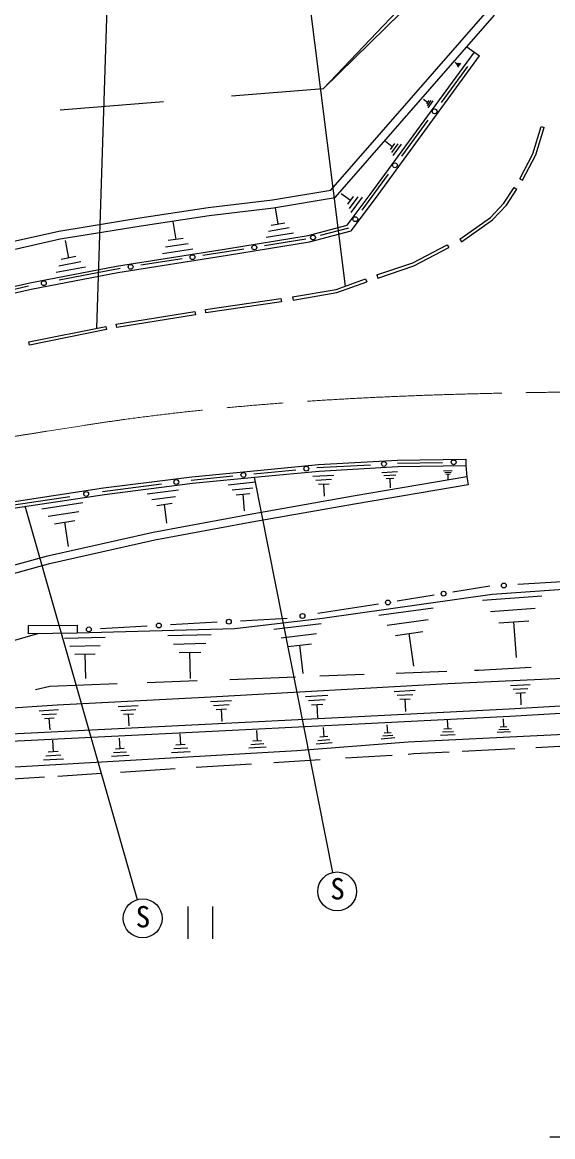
# Model space of a CAD drawing. Units: millimetres, scale not verified. Extents: x 40000 to 680000, y 20000 to 380000.
# Drawn here: x 174886 to 207638, y 246914 to 315775 of the extents above; entities that cross this region are included whole.
import ezdxf
from ezdxf.enums import TextEntityAlignment as Align

# ---------------------------------------------------------------- set-up
doc = ezdxf.new("R2010")
doc.units = ezdxf.units.MM
doc.header["$LTSCALE"] = 1000
doc.linetypes.add('CHAIN', pattern=[18.5, 12, -1.5, 3.5, -1.5])
for name, color, linetype, lineweight in [('M-BGD', 7, 'Continuous', 25), ('M-BMK', 2, 'CHAIN', 13), ('M-STR-STR3', 7, 'Continuous', 25), ('M-STR-STRC', 7, 'Continuous', 25)]:
    doc.layers.add(name, color=color, linetype=linetype, lineweight=lineweight)
doc.styles.add('ＭＳ ゴシック', font='')
doc.styles.get('ＭＳ ゴシック').set_extended_font_data('MS Gothic')

msp = doc.modelspace()

# ---------------------------------------------------------------- linework, layer by layer
at = {"layer": 'M-BGD'}
for p, q in [((193484, 311683), (200835, 319409)), ((193484, 311683), (201252, 319297)), ((193937, 305409), (203467, 316318)), ((194196, 304946), (204037, 316211)), ((202339, 314267), (203125, 313692)), ((196371, 305130), (202803, 313928)), ((196693, 304892), (203125, 313692)), ((202386, 313049), (200753, 310827)), ((201605, 313304), (201755, 313194)), ((201795, 313254), (201705, 313134)), ((201865, 313254), (201735, 313074)), ((201935, 313244), (201755, 313004)), ((187803, 311225), (193484, 311683)), ((177229, 310373), (183613, 310887)), ((199655, 311024), (199915, 310844)), ((199995, 310944), (199835, 310734)), ((200115, 310934), (199885, 310614)), ((200235, 310924), (199925, 310494)), ((199936, 309717), (198303, 307495)), ((206420, 307654), (206926, 309329)), ((206606, 307577), (207117, 309272)), ((206926, 309329), (207117, 309272)), ((197305, 308424), (197735, 308104)), ((197865, 308284), (197605, 307924)), ((198075, 308274), (197685, 307734)), ((198285, 308254), (197765, 307534)), ((205598, 306105), (206420, 307654)), ((205775, 306011), (206606, 307577)), ((197487, 306385), (195854, 304163)), ((205598, 306105), (205775, 306011)), ((190330, 304805), (193937, 305409)), ((194575, 305194), (195145, 304774)), ((194951, 303236), (196371, 305130)), ((204618, 304603), (205266, 305567)), ((204775, 304479), (205432, 305456)), ((205266, 305567), (205432, 305456)), ((186359, 304338), (190330, 304805)), ((190400, 304310), (194196, 304946)), ((195315, 305004), (194965, 304534)), ((195595, 304984), (195065, 304274)), ((195875, 304964), (195165, 304014)), ((195187, 302884), (196693, 304892)), ((203796, 303718), (204618, 304603)), ((203929, 303567), (204775, 304479)), ((177132, 302878), (182154, 303695)), ((182154, 303695), (186359, 304338)), ((182232, 303202), (186426, 303842)), ((186426, 303842), (190400, 304310)), ((190505, 304314), (190675, 303294)), ((201899, 302375), (203796, 303718)), ((177227, 302387), (182232, 303202)), ((184185, 303474), (184365, 302354)), ((191365, 303064), (190095, 302854)), ((191095, 303364), (190245, 303224)), ((192544, 302604), (194951, 303236)), ((195037, 303053), (193275, 302594)), ((202015, 302211), (203929, 303567)), ((172461, 301827), (177132, 302878)), ((172569, 301339), (177227, 302387)), ((184825, 302424), (183895, 302284)), ((187494, 301776), (192544, 302604)), ((192394, 302365), (189848, 301965)), ((191635, 302754), (189935, 302484)), ((192628, 302213), (195187, 302884)), ((201899, 302375), (202015, 302211)), ((177535, 302294), (177745, 301204)), ((180708, 300711), (187494, 301776)), ((185415, 301754), (183545, 301464)), ((185125, 302094), (183725, 301874)), ((188575, 301764), (186029, 301364)), ((187557, 301381), (192628, 302213)), ((198991, 300904), (201125, 302027)), ((199070, 300720), (201218, 301850)), ((201125, 302027), (201218, 301850)), ((178495, 300974), (177135, 300714)), ((178195, 301294), (177295, 301114)), ((180776, 300316), (187557, 301381)), ((184756, 301164), (182210, 300763)), ((175342, 299685), (180708, 300711)), ((175425, 299293), (180776, 300316)), ((178795, 300654), (176975, 300304)), ((180937, 300563), (177159, 299840)), ((196778, 300162), (198991, 300904)), ((196842, 299972), (199070, 300720)), ((170094, 298462), (175342, 299685)), ((194263, 299266), (196083, 299921)), ((194314, 299071), (196151, 299733)), ((196083, 299921), (196151, 299733)), ((196778, 300162), (196842, 299972)), ((170188, 298073), (175425, 299293)), ((175270, 299478), (172031, 298704)), ((191575, 298809), (194263, 299266)), ((191609, 298612), (194314, 299071)), ((186195, 298019), (190856, 298709)), ((190886, 298511), (186224, 297821)), ((190856, 298709), (190886, 298511)), ((191575, 298809), (191609, 298612)), ((180688, 297118), (185544, 297896)), ((185576, 297698), (180720, 296920)), ((185544, 297896), (185576, 297698)), ((186224, 297821), (186195, 298019)), ((175283, 296029), (180049, 296987)), ((180089, 296791), (175323, 295833)), ((180049, 296987), (180089, 296791)), ((180720, 296920), (180688, 297118)), ((175323, 295833), (175283, 296029)), ((193178, 288443), (198051, 288718)), ((198046, 288531), (200827, 288577)), ((198051, 288718), (202272, 288786)), ((202272, 288786), (202279, 288386)), ((185353, 287688), (189609, 288100)), ((189187, 287871), (191774, 288128)), ((189609, 288100), (193178, 288443)), ((189647, 287702), (193208, 288044)), ((193068, 288257), (196387, 288440)), ((193208, 288044), (198066, 288318)), ((197085, 287964), (198055, 288014)), ((198066, 288318), (202279, 288386)), ((200905, 288064), (201425, 288074)), ((200975, 287964), (201365, 287974)), ((201035, 287854), (201305, 287864)), ((201175, 287544), (201175, 287864)), ((202279, 288386), (202327, 287686)), ((179831, 286780), (183481, 287250)), ((179897, 287002), (185353, 287688)), ((179952, 286606), (185398, 287291)), ((185306, 287485), (187893, 287742)), ((185398, 287291), (189647, 287702)), ((187605, 287204), (189295, 287374)), ((192835, 287724), (194115, 287794)), ((193015, 287484), (193975, 287534)), ((193185, 287234), (193825, 287264)), ((193545, 286484), (193505, 287254)), ((202327, 287686), (195314, 286489)), ((202411, 287193), (195399, 285996)), ((197215, 287774), (197945, 287814)), ((197345, 287584), (197835, 287614)), ((197625, 287014), (197595, 287604)), ((202327, 287686), (202411, 287193)), ((173815, 285886), (177826, 286482)), ((173994, 286110), (179897, 287002)), ((174064, 285716), (179952, 286606)), ((182605, 286634), (184535, 286884)), ((182895, 286284), (184345, 286474)), ((187855, 286894), (189125, 287014)), ((188095, 286574), (188945, 286654)), ((188615, 285594), (188525, 286614)), ((195314, 286489), (188967, 285371)), ((176085, 285714), (178615, 286094)), ((183185, 285924), (184145, 286054)), ((183815, 284834), (183665, 285994)), ((195399, 285996), (189056, 284879)), ((176485, 285254), (178375, 285544)), ((188967, 285371), (182963, 284256)), ((176875, 284794), (178135, 284994)), ((177735, 283374), (177505, 284894)), ((189056, 284879), (183064, 283766)), ((182963, 284256), (176362, 282774)), ((183064, 283766), (176483, 282288)), ((176362, 282774), (168749, 280685)), ((176483, 282288), (168895, 280207)), ((214218, 281153), (203899, 280416)), ((208897, 281249), (205476, 281032)), ((203899, 280416), (193417, 278941)), ((200327, 280377), (198035, 280012)), ((203765, 280924), (201473, 280559)), ((203295, 280074), (206975, 280334)), ((196889, 279829), (193125, 279236)), ((196895, 279134), (200265, 279604)), ((193417, 278941), (188012, 278286)), ((191244, 278940), (188361, 278780)), ((203805, 279374), (206565, 279564)), ((175262, 278495), (178270, 278532)), ((175268, 277995), (175262, 278495)), ((178270, 278532), (178276, 278032)), ((188012, 278286), (178276, 278032)), ((182597, 278460), (179715, 278301)), ((186920, 278700), (184038, 278540)), ((190425, 278274), (193335, 278634)), ((197415, 278514), (199945, 278874)), ((204315, 278664), (206155, 278794)), ((205395, 276524), (205235, 278734)), ((171316, 276689), (175840, 278002)), ((178276, 278032), (175268, 277995)), ((177485, 277714), (179995, 277774)), ((183865, 277874), (186545, 277944)), ((190865, 277744), (193045, 278004)), ((197925, 277894), (199615, 278134)), ((199055, 275994), (198775, 278014)), ((177815, 277224), (179695, 277264)), ((184215, 277354), (186225, 277404)), ((184565, 276824), (185905, 276854)), ((185275, 275234), (185235, 276844)), ((191295, 277204), (192745, 277374)), ((192235, 275544), (192025, 277294)), ((178135, 276724), (179395, 276754)), ((178805, 275234), (178765, 276744)), ((193255, 275383), (195999, 275487)), ((197977, 275561), (201105, 275679)), ((201162, 274912), (214518, 275551)), ((202801, 275743), (203052, 275752)), ((203052, 275752), (206301, 275934)), ((176578, 274755), (180736, 274912)), ((182599, 274982), (185686, 275098)), ((186524, 274102), (201162, 274912)), ((187704, 275174), (191753, 275327)), ((205025, 274794), (206245, 274854)), ((175699, 274557), (176578, 274755)), ((177038, 273591), (186524, 274102)), ((192375, 274124), (193745, 274204)), ((197855, 274434), (199135, 274504)), ((198035, 274194), (198995, 274244)), ((205195, 274564), (206105, 274604)), ((205355, 274324), (205965, 274354)), ((205695, 273604), (205665, 274344)), ((170931, 273193), (177038, 273591)), ((180805, 273494), (182035, 273564)), ((186515, 273804), (187795, 273874)), ((186695, 273564), (187655, 273614)), ((192565, 273864), (193595, 273924)), ((192745, 273594), (193435, 273634)), ((193135, 272794), (193095, 273614)), ((198205, 273944), (198845, 273974)), ((198565, 273194), (198525, 273964)), ((213176, 273811), (204959, 273331)), ((175925, 273224), (177125, 273304)), ((176095, 272994), (176995, 273054)), ((176255, 272764), (176855, 272804)), ((176605, 272064), (176555, 272784)), ((180975, 273254), (181895, 273314)), ((181135, 273014), (181755, 273054)), ((181485, 272294), (181445, 273034)), ((195620, 272850), (184948, 272317)), ((186865, 273314), (187505, 273344)), ((187225, 272564), (187185, 273334)), ((204959, 273331), (195620, 272850)), ((204983, 272881), (195643, 272401)), ((204575, 272734), (204605, 272234)), ((213201, 273362), (204983, 272881)), ((184948, 272317), (171491, 271659)), ((195643, 272401), (184971, 271867)), ((189345, 272014), (189385, 271374)), ((193455, 272204), (193505, 271614)), ((197405, 272374), (197445, 271864)), ((201385, 272114), (200925, 272094)), ((201125, 272654), (201155, 272104)), ((204925, 272084), (204305, 272054)), ((204805, 272244), (204395, 272224)), ((184971, 271867), (171880, 271227)), ((176745, 271424), (176795, 270694)), ((180865, 271534), (180905, 270884)), ((184615, 271814), (184655, 271124)), ((189655, 271384), (189115, 271354)), ((193885, 271444), (193145, 271384)), ((193745, 271634), (193255, 271594)), ((197895, 271554), (197045, 271484)), ((197775, 271714), (197145, 271664)), ((197655, 271874), (197235, 271844)), ((198721, 271311), (209475, 271841)), ((201625, 271754), (200715, 271714)), ((201505, 271934), (200825, 271904)), ((205035, 271924), (204205, 271884)), ((177095, 270714), (176485, 270674)), ((178024, 269971), (191832, 270781)), ((181325, 270684), (180515, 270644)), ((181175, 270894), (180635, 270864)), ((185255, 270694), (184105, 270634)), ((185105, 270924), (184235, 270874)), ((184945, 271144), (184365, 271104)), ((189945, 270974), (188875, 270914)), ((189805, 271184), (188995, 271134)), ((191832, 270781), (198721, 271311)), ((194025, 271254), (193035, 271174)), ((201239, 270675), (199064, 270563)), ((205291, 270884), (202051, 270717)), ((209547, 271103), (206599, 270951)), ((171416, 269597), (178024, 269971)), ((177425, 270244), (176205, 270174)), ((177265, 270484), (176345, 270424)), ((181475, 270474), (180385, 270414)), ((193279, 270200), (190428, 270020)), ((197717, 270479), (194847, 270298)), ((199064, 270563), (198714, 270541)), ((179779, 269351), (177082, 269181)), ((184324, 269637), (180944, 269424)), ((189036, 269933), (185629, 269719)), ((176267, 269130), (173663, 268967)), ((185126, 259139), (185126, 261139)), ((186626, 261139), (186626, 259139))]:
    msp.add_line(p, q, dxfattribs=at)
for centre in [(200345, 310272), (197895, 306940), (195445, 303608), (192835, 302480), (189212, 301865), (185393, 301264), (181574, 300663), (176214, 299659), (197216, 288486), (201522, 288589), (188540, 287806), (192421, 288192), (184393, 287367), (178829, 286631), (204621, 280978), (200900, 280468), (197462, 279920), (187641, 278740), (192184, 279088), (178994, 278261), (183317, 278500)]:
    msp.add_circle(centre, 150, dxfattribs=at)
at = {"layer": 'M-BMK'}
msp.add_open_spline([(174140, 290145), (174428, 290191), (174716, 290237), (175004, 290283), (175241, 290320), (175478, 290358), (175716, 290396), (175953, 290434), (176191, 290472), (176428, 290510), (177852, 290738), (179277, 290963), (180705, 291165), (185087, 291784), (189501, 292184), (193920, 292449), (202583, 292968), (211264, 292969), (219945, 292971)], degree=3, knots=[0, 0, 0, 0, 1, 1, 1, 2, 2, 2, 3, 3, 3, 4, 4, 4, 5, 5, 5, 6, 6, 6, 6], dxfattribs=at)
at = {"layer": 'M-STR-STR3'}
msp.add_line((207468, 246914), (227280, 246914), dxfattribs=at)
at = {"layer": 'M-STR-STRC'}
for p, q in [((194846, 299476), (191767, 323866)), ((179483, 296873), (180216, 319702)), ((194057, 263240), (189225, 287661)), ((181990, 261561), (175060, 285866))]:
    msp.add_line(p, q, dxfattribs=at)
for centre in [(194329, 262071), (182320, 260407)]:
    msp.add_circle(centre, 1200, dxfattribs=at)

# ---------------------------------------------------------------- texts
at = {"layer": 'M-STR-STRC', "style": 'ＭＳ ゴシック'}
for p in [(193903, 261179), (181888, 259451)]:
    msp.add_text('S', height=1320, dxfattribs=at).set_placement(p, align=Align.BOTTOM_LEFT)

doc.saveas('drawing.dxf')
